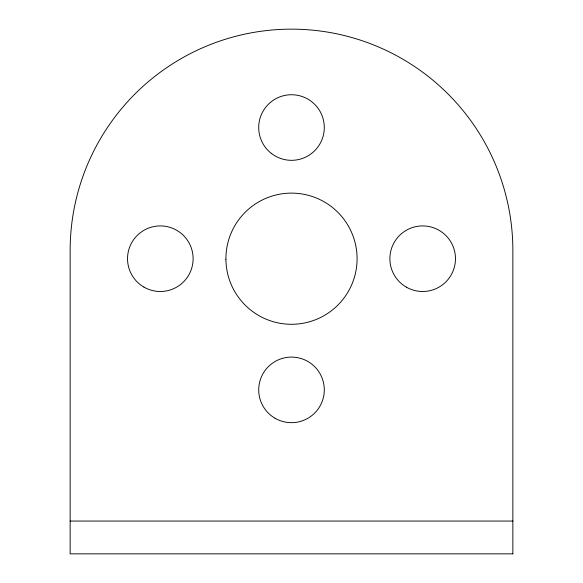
<?xml version="1.0" encoding="UTF-8"?>
<svg xmlns="http://www.w3.org/2000/svg" width="583" height="583" viewBox="0 0 583 583"><rect width="100%" height="100%" fill="white"/><g stroke="black" fill="none" stroke-linecap="round" stroke-linejoin="round"><path stroke-width="0.87" d="M70.142 521.056L512.858 521.056M512.858 553.85L70.142 553.85L70.142 250.508A221.358 221.358 0 0 1 291.5 29.15A221.358 221.358 0 0 1 512.858 250.508L512.858 553.85M225.92 259.639L225.92 257.773A65.588 65.588 0 0 1 324.563 202.061A65.588 65.588 0 0 1 324.563 315.352A65.588 65.588 0 0 1 225.92 259.639M406.278 287.106A32.794 32.794 0 0 0 455.469 258.706A32.794 32.794 0 0 0 406.278 230.307A32.794 32.794 0 0 0 406.278 287.106M143.928 287.106A32.794 32.794 0 0 0 193.119 258.706A32.794 32.794 0 0 0 143.928 230.307A32.794 32.794 0 0 0 143.928 287.106M271.343 153.402A32.794 32.794 0 0 0 323.98 132.049A32.794 32.794 0 0 0 279.17 97.142A32.794 32.794 0 0 0 271.343 153.402M275.103 418.281A32.794 32.794 0 0 0 324.294 389.881A32.794 32.794 0 0 0 275.103 361.482A32.794 32.794 0 0 0 275.103 418.281"/></g></svg>
